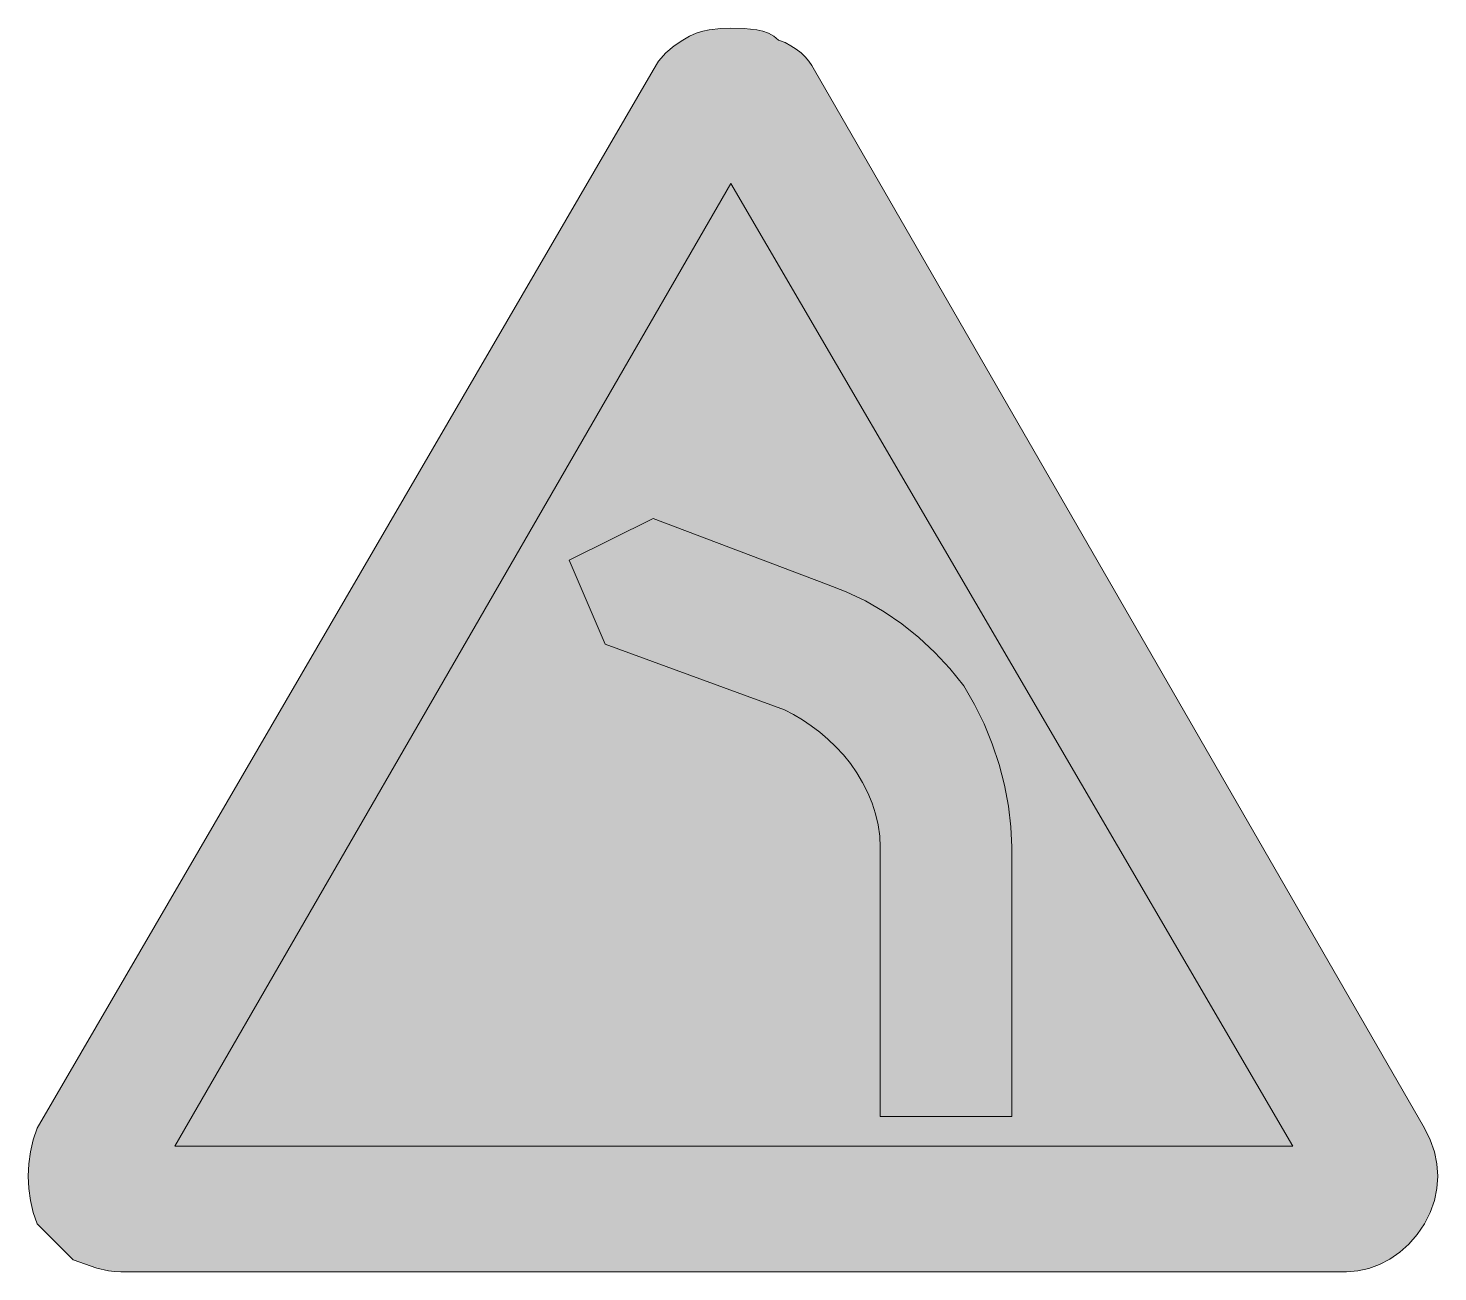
# Model space of a CAD drawing. Header units: metres. Extents: x 143 to 426, y 11 to 261.
import ezdxf

# ---------------------------------------------------------------- set-up
doc = ezdxf.new("R2010")
doc.units = ezdxf.units.M
for name, color, linetype, true_color in [('FILL_BLACK_000000', 7, 'Continuous', 0x000000), ('FILL_RED_FF0000', 7, 'Continuous', 0xff0000), ('FILL_WHITE_FFFFFF', 7, 'Continuous', 0xffffff)]:
    doc.layers.add(name, color=color, linetype=linetype, true_color=true_color)

msp = doc.modelspace()

# ---------------------------------------------------------------- hatches: boundary and pattern name
at = {"layer": 'FILL_BLACK_000000', "true_color": 0x000000}
h = msp.add_hatch(color=7, dxfattribs=at)
h.dxf.hatch_style = 1
h.paths.add_polyline_path([(303.09, 149.04), (307.08, 147.52), (310.95, 145.68), (314.67, 143.53), (318.24, 141.09), (321.64, 138.36), (324.86, 135.37), (327.88, 132.13), (330.69, 128.64), (332.83, 124.93), (334.72, 121.05), (336.36, 117.02), (337.74, 112.89), (338.83, 108.71), (339.63, 104.51), (340.12, 100.34), (340.29, 96.24), (340.29, 42.24), (313.89, 42.24), (313.89, 96.24), (313.78, 98.49), (313.46, 100.72), (312.94, 102.93), (312.24, 105.09), (311.37, 107.2), (310.35, 109.23), (309.18, 111.19), (307.89, 113.04), (306.49, 114.78), (304.98, 116.41), (303.4, 117.93), (301.74, 119.34), (300.03, 120.63), (298.27, 121.81), (296.49, 122.88), (294.69, 123.84), (258.69, 137.04), (251.49, 153.84), (268.29, 162.24), (303.09, 149.04)])
at = {"layer": 'FILL_RED_FF0000', "true_color": 0xff0000}
h = msp.add_hatch(color=7, dxfattribs=at)
h.dxf.hatch_style = 1
h.paths.add_polyline_path([(424.27, 37.54), (425.12, 35.15), (425.62, 32.71), (425.79, 30.24), (425.62, 27.77), (425.12, 25.33), (424.27, 22.94), (423.09, 20.64), (421.63, 18.5), (419.98, 16.61), (418.15, 14.97), (416.19, 13.59), (414.11, 12.5), (411.95, 11.7), (409.74, 11.21), (407.49, 11.04), (161.49, 11.04), (160.19, 11.09), (158.98, 11.25), (156.69, 11.79), (151.89, 13.44), (144.69, 20.64), (143.9, 22.94), (143.34, 25.33), (143, 27.77), (142.89, 30.24), (143, 32.71), (143.34, 35.15), (143.9, 37.54), (144.69, 39.84), (268.29, 252.24), (269.4, 254.02), (270.84, 255.69), (272.51, 257.13), (274.29, 258.24), (275.64, 259.03), (276.97, 259.63), (278.28, 260.05), (279.54, 260.34), (281.88, 260.6), (283.89, 260.64), (286.57, 260.6), (289.14, 260.34), (290.35, 260.05), (291.48, 259.63), (292.54, 259.03), (293.49, 258.24), (294.78, 257.74), (295.97, 257.13), (297.03, 256.45), (297.99, 255.69), (298.83, 254.88), (299.57, 254.02), (300.18, 253.14), (300.69, 252.24), (423.09, 39.84), (424.27, 37.54)])
at = {"layer": 'FILL_WHITE_FFFFFF', "true_color": 0xffffff}
h = msp.add_hatch(color=7, dxfattribs=at)
h.dxf.hatch_style = 1
h.paths.add_polyline_path([(283.89, 229.44), (396.69, 36.24), (172.29, 36.24), (283.89, 229.44)])

# ---------------------------------------------------------------- linework, layer by layer
at = {"layer": 'FILL_BLACK_000000', "lineweight": 0, "true_color": 0x000000}
msp.add_lwpolyline([(303.09, 149.04), (307.08, 147.52), (310.95, 145.68), (314.67, 143.53), (318.24, 141.09), (321.64, 138.36), (324.86, 135.37), (327.88, 132.13), (330.69, 128.64), (332.83, 124.93), (334.72, 121.05), (336.36, 117.02), (337.74, 112.89), (338.83, 108.71), (339.63, 104.51), (340.12, 100.34), (340.29, 96.24), (340.29, 42.24), (313.89, 42.24), (313.89, 96.24), (313.78, 98.49), (313.46, 100.72), (312.94, 102.93), (312.24, 105.09), (311.37, 107.2), (310.35, 109.23), (309.18, 111.19), (307.89, 113.04), (306.49, 114.78), (304.98, 116.41), (303.4, 117.93), (301.74, 119.34), (300.03, 120.63), (298.27, 121.81), (296.49, 122.88), (294.69, 123.84), (258.69, 137.04), (251.49, 153.84), (268.29, 162.24)], close=True, dxfattribs=at)
at = {"layer": 'FILL_RED_FF0000', "lineweight": 0, "true_color": 0xff0000}
msp.add_lwpolyline([(424.27, 37.54), (425.12, 35.15), (425.62, 32.71), (425.79, 30.24), (425.62, 27.77), (425.12, 25.33), (424.27, 22.94), (423.09, 20.64), (421.63, 18.5), (419.98, 16.61), (418.15, 14.97), (416.19, 13.59), (414.11, 12.5), (411.95, 11.7), (409.74, 11.21), (407.49, 11.04), (161.49, 11.04), (160.19, 11.09), (158.98, 11.25), (156.69, 11.79), (151.89, 13.44), (144.69, 20.64), (143.9, 22.94), (143.34, 25.33), (143, 27.77), (142.89, 30.24), (143, 32.71), (143.34, 35.15), (143.9, 37.54), (144.69, 39.84), (268.29, 252.24), (269.4, 254.02), (270.84, 255.69), (272.51, 257.13), (274.29, 258.24), (275.64, 259.03), (276.97, 259.63), (278.28, 260.05), (279.54, 260.34), (281.88, 260.6), (283.89, 260.64), (286.57, 260.6), (289.14, 260.34), (290.35, 260.05), (291.48, 259.63), (292.54, 259.03), (293.49, 258.24), (294.78, 257.74), (295.97, 257.13), (297.03, 256.45), (297.99, 255.69), (298.83, 254.88), (299.57, 254.02), (300.18, 253.14), (300.69, 252.24), (423.09, 39.84)], close=True, dxfattribs=at)
at = {"layer": 'FILL_WHITE_FFFFFF', "lineweight": 0, "true_color": 0xff0000}
msp.add_lwpolyline([(283.89, 229.44), (396.69, 36.24), (172.29, 36.24)], close=True, dxfattribs=at)

doc.saveas('drawing.dxf')
